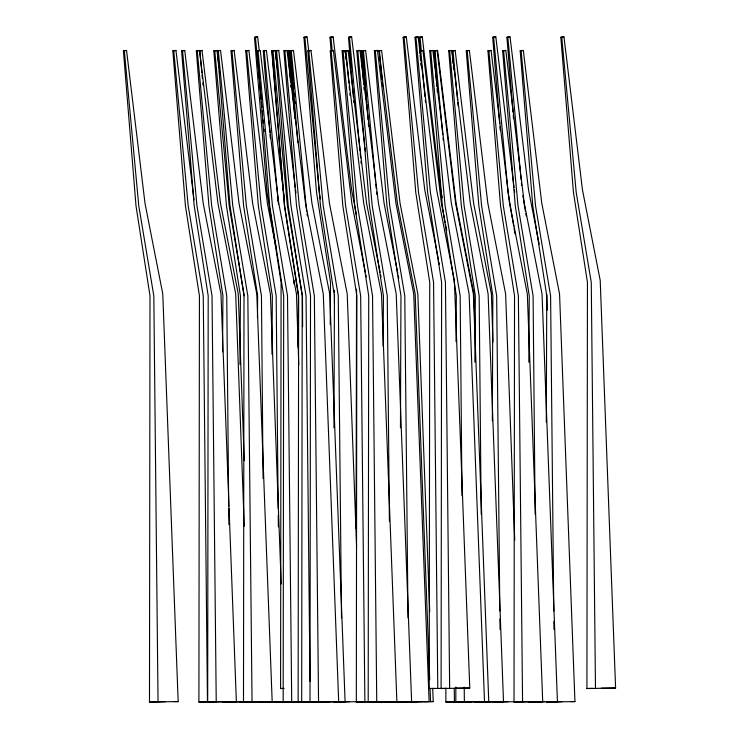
<?xml version="1.0" encoding="UTF-8"?>
<svg xmlns="http://www.w3.org/2000/svg" width="739" height="739" viewBox="0 0 739 739"><rect width="100%" height="100%" fill="white"/><g stroke="black" fill="none" stroke-linecap="round" stroke-linejoin="round"><path stroke-width="1.11" d="M149.481 702.05L149.999 295.859L135.994 205.784L123.404 50.834L125.602 50.483L126.545 50.483L145.001 203.308L162.774 293.928L178.164 701.588L149.481 702.05L165.139 701.69M223.335 701.69L198.911 702.05L199.428 295.859L185.424 205.784L172.834 50.834L175.023 50.483L175.965 50.483L194.015 199.881M283.785 688.517L280.58 688.517L281.097 282.326L267.093 192.251L254.493 37.301L257.634 36.95L259.287 50.631M324.975 702.05L283.166 702.05L283.684 295.859L269.68 205.784L257.089 50.834L259.287 50.483L260.22 50.483L278.686 203.308M298.131 702.05L298.648 295.859L284.635 205.784L272.044 50.834L274.954 50.483M301.688 702.05L302.205 295.859L288.201 205.784L275.61 50.834L277.809 50.483L278.751 50.483L295.277 187.337M333.954 427.789L334.444 295.859L320.44 205.784L307.849 50.834L310.047 50.483L310.99 50.483L329.455 203.308L347.219 293.928L356.586 547.063M356.078 528.339L356.54 289.18M383.846 701.69L356.327 702.05L356.845 295.859L342.831 205.784L330.241 50.834L332.439 50.483L333.381 50.483L351.847 203.308L365.389 272.405M400.455 427.789L400.954 295.859L386.95 205.784L374.359 50.834L376.557 50.483L377.49 50.483L395.956 203.308L413.729 293.928L429.11 701.588L404.547 702.05M446.689 688.388L429.23 688.517L429.738 282.326L415.734 192.251L403.143 37.301L405.341 36.95L406.284 36.95L424.749 189.766L438.513 260.008M471.482 701.69L445.876 702.05L445.876 688.221M455.834 687.067L455.824 702.05L469.154 702.05M492.35 420.879L492.848 295.859L478.844 205.784L466.254 50.834L468.452 50.483L469.385 50.483L487.851 203.308L505.624 293.928L514.714 540.144M514.021 702.05L514.538 295.859L500.534 205.784L487.943 50.834L490.142 50.483L491.084 50.483L509.541 203.308L527.313 293.928L542.703 701.588L514.021 702.05L529.678 701.69M546.287 422.024L546.777 295.859L532.773 205.784L520.182 50.834L522.381 50.483L523.323 50.483L541.789 203.308L559.552 293.928L574.942 701.588L546.269 702.05L561.917 701.69M586.923 688.517L587.44 282.326L573.436 192.251L560.836 37.301L563.035 36.95L563.977 36.95L582.443 189.766L600.207 280.395L615.596 688.055L586.923 688.517L592.512 688.388M222.55 351.875L222.929 295.859L208.915 205.784L196.325 50.834L198.523 50.483L199.465 50.483L217.931 203.308L235.695 293.928L244.249 526.307M239.981 364.447L240.434 295.859L226.43 205.784L213.839 50.834L216.98 50.483L219.049 67.591M257.477 317.576L257.625 295.859L243.621 205.784L231.03 50.834L233.219 50.483L234.161 50.483L252.627 203.308L270.391 293.928L281.199 583.967M271.961 354.157L272.349 295.859L258.345 205.784L245.754 50.834L247.953 50.483L248.895 50.483L267.361 203.308L276.017 247.482M298.066 347.302L298.408 295.859L284.404 205.784L271.813 50.834L275.185 50.483L277.531 69.872M330.241 324.615L330.518 282.326L316.514 192.251L303.923 37.301L307.064 36.95L308.856 51.776M383.107 346.157L383.439 295.859L369.435 205.784L356.845 50.834L359.043 50.483L359.985 50.483L378.442 203.308L396.215 293.928L411.605 701.588L391.485 702.05M456.037 341.584L456.342 295.859L442.338 205.784L429.747 50.834L431.945 50.483L432.888 50.483L451.344 203.308L469.117 293.928L484.507 701.588M474.891 362.156L475.334 295.859L461.33 205.784L448.739 50.834L451.88 50.483L470.337 203.308L488.109 293.928L503.499 701.588L483.371 702.05M528.819 362.156L529.263 295.859L515.259 205.784L502.668 50.834L504.866 50.483L505.809 50.483L524.274 203.308L542.038 293.928L557.428 701.588L528.755 702.05L544.403 701.69M123.404 50.834L126.545 50.483M254.493 37.301L257.634 36.95M172.834 50.834L175.965 50.483M181.6 50.834L184.741 50.483L203.197 203.308L220.97 293.928L236.36 701.588L207.677 702.05L208.195 295.859L194.191 205.784L181.6 50.834L184.741 50.483M196.325 50.834L199.465 50.483M202.024 50.483L198.893 50.834L202.024 50.483L220.49 203.308L238.263 293.928L244.249 460.573M213.839 50.834L216.98 50.483M259.149 701.69L243.491 702.05L244.009 295.859L230.005 205.784L217.414 50.834L219.612 50.483L220.555 50.483L239.011 203.308L256.784 293.928L272.174 701.588L248.48 702.05M217.414 50.834L220.555 50.483M303.923 37.301L307.064 36.95M231.03 50.834L234.161 50.483M331.109 51.074L329.982 37.301L333.123 36.95L351.588 189.766L356.475 214.689M329.982 37.301L333.123 36.95M245.754 50.834L248.895 50.483M257.089 50.834L260.22 50.483M269.892 132.327L263.269 50.834L265.467 50.483L266.409 50.483L283.351 190.764M353.362 96.985L348.503 37.301L350.702 36.95L351.644 36.95L364.733 145.287M263.269 50.834L266.409 50.483M348.503 37.301L351.644 36.95M271.813 50.834L275.185 50.483M275.61 50.834L278.751 50.483M329.76 701.69L310.001 702.05L310.519 295.859L296.515 205.784L283.915 50.834L286.113 50.483L287.055 50.483L305.521 203.308L323.285 293.928L338.674 701.588L315.414 702.05M283.915 50.834L287.055 50.483M290.547 81.826L288.025 50.834L291.166 50.483M288.025 50.834L293.475 50.483L311.941 203.308L329.705 293.928L345.095 701.588L322.666 702.05M297.799 142.655L290.335 50.834L292.533 50.483M294.833 118.554L289.328 50.834L293.475 50.483M307.849 50.834L310.99 50.483M403.143 37.301L406.284 36.95M415.013 37.301L418.154 36.95L436.62 189.766L454.383 280.395L469.773 688.055L441.1 688.517L441.608 282.326L427.604 192.251L415.013 37.301L418.154 36.95M330.241 50.834L333.381 50.483M420.242 51.074L419.124 37.301L422.255 36.95L440.721 189.766L442.273 197.701M419.124 37.301L422.255 36.95M342.111 50.834L345.252 50.483L363.717 203.308L381.481 293.928L396.871 701.588L376.751 702.05L372.539 295.859L357.464 205.784L343.053 50.834L342.111 50.834L354.711 205.784L368.715 295.859L368.198 702.05L380.862 702.05M343.053 50.834L345.252 50.483M345.159 53.125L344.974 50.834L348.115 50.483L366.572 203.308L380.123 272.405M344.974 50.834L349.362 50.483L350.6 60.746M349.362 50.483L346.221 50.834M356.845 50.834L359.985 50.483M363.653 84.117L360.946 50.834L365.62 50.483L384.086 203.308L397.859 273.541M364.087 50.483L361.593 50.834L361.777 53.125M364.687 50.483L362.489 50.834L368.087 119.7M360.946 50.834L365.62 50.483M374.359 50.834L377.49 50.483M376.751 50.834L378.95 50.483L397.416 203.308L415.179 293.928L429.719 679.677M381.601 50.483L378.46 50.834L381.601 50.483L400.067 203.308L417.831 293.928L429.71 611.643M499.684 123.385L492.691 37.301L494.89 36.95L495.832 36.95L514.021 187.484M492.691 37.301L495.832 36.95M419.974 53.125L419.789 50.834L422.93 50.483L441.395 203.308L445.164 222.559M419.789 50.834L422.93 50.483M512.968 111.903L506.908 37.301L509.106 36.95L510.049 36.95L528.514 189.766L539.174 244.147M506.908 37.301L510.049 36.95M429.747 50.834L432.888 50.483M436.897 86.417L434.005 50.834L436.721 50.483M453.062 63.462L452.037 50.834L455.169 50.483L473.634 203.308L491.398 293.928L492.959 342M452.037 50.834L455.169 50.483M466.254 50.834L469.385 50.483M560.836 37.301L563.977 36.95M487.943 50.834L491.084 50.483M502.668 50.834L505.809 50.483M520.182 50.834L523.323 50.483M280.58 688.517L283.933 688.434M429.23 688.517L434.818 688.388M455.63 688.185L469.773 688.055M601.454 688.185L615.596 688.055M198.911 702.05L214.559 701.69M240.618 701.69L222.411 702.05L233.524 702.05M230.965 702.05L249.172 701.69M255.574 701.69L239.926 702.05L252.045 702.05L247.833 295.859L232.767 205.784L218.356 50.834M272.756 701.69L257.107 702.05L283.545 701.644L281.504 701.588M287.489 701.69L271.841 702.05L296.043 701.69M283.166 702.05L298.815 701.69M289.355 702.05L307.369 701.69M297.9 702.05L317.345 701.69M306.454 702.05L322.333 701.69M349.584 701.69L333.936 702.05L358.138 701.69M356.327 702.05L371.976 701.69M371.061 702.05L387.957 701.69M404.215 701.69L382.931 702.05L397.12 702.05M396.233 702.05L417.544 701.69M410.45 702.05L433.22 701.588L432.721 688.905M445.876 702.05L461.524 701.69M460.092 702.05L476.249 701.69M442.744 134.618L434.948 50.834L437.146 50.483L455.612 203.308L473.376 293.928L488.765 701.588L464.378 702.05L464.212 687.067M490.474 701.69L474.826 702.05L486.668 702.05M478.115 702.05L493.763 701.69M507.979 701.69L492.331 702.05L516.533 701.69M378.008 50.483L378.95 50.483M436.204 50.483L437.654 50.483L456.12 203.308L473.893 293.928L475.334 338.573M450.938 50.483L451.88 50.483M434.005 50.834L435.465 50.834M448.739 50.834L449.681 50.834L464.092 205.784L479.158 295.859L481.2 514.215M173.887 701.588L178.164 701.588M232.083 701.588L236.36 701.588M267.897 701.588L272.174 701.588M334.397 701.588L338.674 701.588M340.818 701.588L345.095 701.588M392.594 701.588L396.871 701.588M407.328 701.588L411.605 701.588M424.842 701.588L433.22 701.588M480.23 701.588L488.765 701.588M499.222 701.588L503.499 701.588M538.426 701.588L542.703 701.588M553.151 701.588L557.428 701.588M570.665 701.588L574.942 701.588M400.436 702.05L413.101 702.05M514.289 189.766L514.732 192.038M445.617 224.832L446.726 230.494M438.957 262.271L439.4 264.534M398.303 275.804L398.746 278.076M380.567 274.677L381.01 276.94M365.842 274.677L366.285 276.94M277.43 196.565L296.459 293.928L298.75 364.89M522.824 195.623L523.203 197.876M523.581 200.13L525.457 211.391M525.835 213.645L526.214 215.89M513.688 226.023L508.044 192.251L493.634 37.301M514.067 228.277L515.009 233.903M320.403 199.003L319.276 192.251L304.865 37.301M306.63 211.409L291.277 50.834M307.008 213.663L307.387 215.917M244.258 295.859L229.192 205.784L214.781 50.834M365.011 147.569L365.426 150.996M350.877 63.027L351.422 67.591M295.554 189.618L295.969 193.036M277.938 73.29L278.215 75.572M275.638 56.182L275.915 58.464M283.628 193.036L284.182 197.599M219.455 71.009L219.871 74.436M561.779 37.301L576.189 192.251L591.265 282.326L595.477 688.517M521.124 50.834L535.535 205.784L550.601 295.859L553.77 611.014M507.85 37.301L520.441 172.732M520.653 175.032L521.087 179.623M521.401 183.069L521.614 185.36M503.61 50.834L518.021 205.784L533.087 295.859L535.128 514.215M488.885 50.834L503.296 205.784L518.362 295.859L522.575 702.05M467.196 50.834L481.597 205.784L496.673 295.859L499.832 611.014M452.97 50.834L457.561 100.19M457.774 102.481L458.097 105.926M443.058 138.064L443.271 140.364M430.689 50.834L445.1 205.784L460.166 295.859L461.995 495.777M420.057 37.301L421.341 51.074M420.731 50.834L424.999 96.744M425.322 100.19L425.535 102.481M415.955 37.301L430.366 192.251L445.432 282.326L449.654 688.517M404.085 37.301L418.496 192.251L433.562 282.326L437.784 688.517M379.403 50.834L382.072 79.526M382.396 82.971L382.71 86.417M375.301 50.834L389.712 205.784L404.778 295.859L408.02 617.924M363.431 50.834L375.597 181.683M375.809 183.974L376.234 188.565M376.557 192.011L376.77 194.302M361.888 50.834L366.692 102.481M366.904 104.781L367.228 108.227M357.787 50.834L372.197 205.784L387.264 295.859L389.388 521.134M349.445 37.301L360.013 150.932M360.226 153.222L360.66 157.813M360.974 161.259L361.186 163.55M345.917 50.834L348.9 82.971M349.224 86.417L349.547 89.853M349.861 93.299L350.074 95.599M330.924 37.301L332.208 51.074M331.183 50.834L345.593 205.784L360.66 295.859L364.881 702.05M308.791 50.834L323.202 205.784L338.268 295.859L341.51 617.924M290.27 50.834L293.041 80.671M293.254 82.971L293.789 88.708M294.214 93.299L294.538 96.744M294.963 101.335L295.175 103.636M288.967 50.834L293.559 100.19M284.857 50.834L299.267 205.784L314.343 295.859L318.555 702.05M276.552 50.834L290.963 205.784L306.029 295.859L310.001 681.312M272.987 50.834L287.397 205.784L302.463 295.859L302.62 326.721M264.211 50.834L278.511 204.638M258.031 50.834L272.432 205.784L287.508 295.859L291.72 702.05M255.435 37.301L261.2 99.275M261.412 101.576L261.948 107.312M262.271 110.758L262.696 115.349M263.121 119.94L263.444 123.385M263.98 129.122L264.192 131.413M246.697 50.834L261.107 205.784L276.174 295.859L278.15 508.45M231.963 50.834L246.373 205.784L261.449 295.859L263.075 478.493M199.835 50.834L201.858 72.644M202.07 74.935L202.394 78.38M202.819 82.971L203.031 85.262M197.267 50.834L211.677 205.784L226.744 295.859L228.693 506.15M182.542 50.834L196.953 205.784L212.019 295.859L216.231 702.05M173.767 50.834L188.177 205.784L203.253 295.859L207.465 702.05M124.346 50.834L138.756 205.784L153.823 295.859L158.035 702.05M513.254 115.349L513.531 118.794M499.961 126.822L500.248 130.267M453.34 66.898L453.524 69.198M434.615 51.979L434.892 55.425M435.363 61.161L435.64 64.607M436.102 70.344L436.389 73.789M437.091 88.708L437.368 92.153M420.168 55.425L420.537 60.016M420.814 63.462L420.999 65.753M368.364 123.145L368.641 126.591M363.939 87.562L364.124 89.862M353.639 100.43L353.824 102.721M345.436 56.57L345.63 58.871M290.824 85.262L291.009 87.562M270.077 134.618L270.354 138.064M430.08 688.905L430.569 701.588M546.721 294.131L547.239 310.158M293.863 280.395L293.974 283.831M553.89 621.388L553.982 629.452M499.924 619.079L500.044 629.452M454.263 688.221L454.43 702.05M278.233 515.369L278.363 526.889M228.72 508.45L228.905 524.588M334.388 290.325L334.397 292.607M334.407 294.898L334.444 302.898"/></g></svg>
